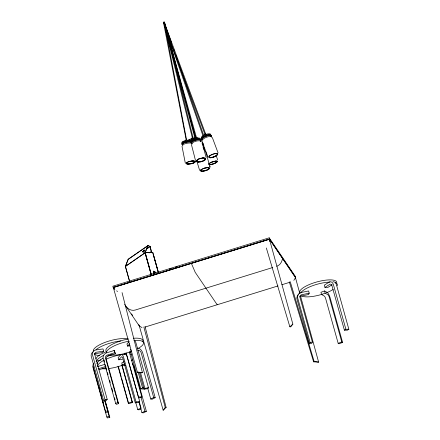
<?xml version="1.0" encoding="UTF-8"?>
<svg xmlns="http://www.w3.org/2000/svg" width="440" height="440" viewBox="0 0 440 440"><rect width="100%" height="100%" fill="white"/><g stroke="black" fill="none" stroke-linecap="round" stroke-linejoin="round"><path stroke-width="0.66" d="M269.197 237.837L269.55 239.113L295.581 277.519L295.229 276.249L269.197 237.837L112.794 286.231L114.296 289.173M114.846 289.3L113.273 287.579L269.511 239.261L269.357 241.516M182.012 146.339L185.306 163.053M151.36 275.028L145.145 252.758L147.912 245.548L150.161 246.477L151.299 251.416L150.106 246.439M282.513 258.451C282.057 261.784 280.071 265.249 276.705 266.294M191.439 144.595L195.525 160.578M217.63 304.227L217.399 304.678L216.7 304.04L195.201 272.311L191.395 263.423M194.7 138.43L195.795 138.028L195.338 138.402M163.916 23.683L164.758 23.287L195.602 138.089L195.102 138.38M309.216 293.183L301.466 294.784A2.596 2.409 25.4 0 0 299.866 297.027L312.389 342.029L311.757 343.365L309.469 343.827L310.101 342.496L297.55 297.534A4.994 4.642 25.4 0 1 301.142 292.49L308.6 290.972L309.216 293.183L308.583 294.52L300.834 296.115A2.596 2.409 25.4 0 0 299.833 296.752M202.048 137.247L202.719 136.334M164.456 23.414L163.977 22.231M139.326 325.996L163.163 410.229L165.215 407.347L143.847 326.981M269.495 239.365L292.859 324.115L290.769 326.887L289.85 326.783L266.349 247.99M146.157 249.299L150.161 246.477L146.168 249.178M189.073 140.184L189.371 140.079M93.055 351.962A4.994 4.378 41.3 0 0 91.201 356.169L103.758 401.132L105.028 399.685L92.477 354.723A4.994 4.378 41.3 0 1 95.865 349.976L103.004 348.92L103.62 351.137L102.35 352.583L94.93 353.694A2.596 2.272 41.3 0 0 94.413 353.92M103.62 351.137L96.201 352.248A2.596 2.272 41.3 0 0 94.694 354.365L107.217 399.361L105.947 400.807L103.758 401.132M129.113 341.555L126.968 343.926L127.584 346.137L130.004 345.791M127.584 346.137L129.712 343.789M135.273 402.864L136.059 401.99L123.508 357.033A4.994 1.986 81.9 0 0 120.736 354.75L118.157 357.594L118.778 359.805L121.462 356.868A2.596 1.029 81.9 0 1 122.694 357.885L135.273 402.864L138.903 402.341L139.695 401.473L127.138 356.51A4.994 1.986 81.9 0 0 125.532 354.019M139.486 372.735L144.078 389.191L144.87 388.322L148.5 387.805L135.949 342.843A4.994 1.986 81.9 0 0 134.09 340.247M148.5 387.805L147.714 388.674L144.078 389.191M122.056 292.611L142.379 372.394L141.889 372.928L137.379 372.196L113.355 287.656M289.311 281.842L313.605 361.84L314.094 361.306L318.632 362.142L300.548 296.175M293.843 280.335L295.52 277.64L269.511 239.261M205.733 134.068L205.304 133.892L204.837 134.382M163.163 410.229L166.133 407.451L145.024 326.464M289.85 326.783L292.848 324.11M129.234 351.819L141.785 396.781L140.646 397.689L138.628 397.854M163.889 23.529L164.654 23.326L164.34 23.546M182.809 142.016L183.31 141.653M186.764 139.689L186.032 139.562L185.939 139.876M150.095 246.56L147.901 245.674L128.222 259.358L125.466 266.447L129.674 281.507M142.852 251.559L144.54 250.388M142.786 251.642L144.469 250.47M149.094 252.951L151.299 251.416M147.912 245.548L145.035 252.764L152.779 252.406L158.455 272.734M344.399 330.182L345.873 329.257L333.317 284.3A4.994 3.328 89.9 0 0 329.131 282.128L324.33 285.153L324.945 287.364L329.945 284.245A2.596 1.727 89.9 0 1 331.81 285.208L344.399 330.182L347.38 330.182L348.854 329.252L336.303 284.295A4.994 3.328 89.9 0 0 332.888 281.798M332.161 284.702L327.927 287.359L324.945 287.364M130.515 351.978L140.805 388.845L142.56 387.932L143.825 388.064M124.141 361.719L121.776 362.934L122.397 365.145L125.411 365.481M122.397 365.145L124.757 363.935M147.62 387.838L150.744 399.031L153.703 397.513L155.194 397.678L142.643 352.721A4.994 2.778 62.8 0 0 138.413 348.288L137.192 348.156M155.194 397.678L152.24 399.195L150.744 399.031M138.996 402.166L141.939 412.698L144.892 411.18L146.382 411.345L133.832 366.388A4.994 2.778 62.8 0 0 132.374 363.786M146.382 411.345L143.429 412.863L141.939 412.698M164.06 22.198C164.852 21.89 162.404 22.429 164.203 22.099M186.532 139.717L165.352 28.111M192.968 137.258L192.83 137.115M135.707 402.325L137.726 409.563L141.048 408.111L139.211 401.528M141.125 408.909L138.908 409.877L137.726 409.563M164.126 23.425L164.758 23.287M192.231 137.225L192.538 137.17M192.44 137.197L192.016 137.363L192.368 137.368M98.186 368.825L105.925 366.41M98.863 369.82L105.985 367.598M324.561 290.95L320.942 292.286L321.563 294.498L324.33 296.082A2.596 0.682 69.7 0 1 325.589 298.326L338.168 343.327L338.982 343.783L342.595 342.447L330.044 297.49A4.994 1.32 69.7 0 0 327.217 292.452L324.561 290.95L325.177 293.161L327.949 294.745A2.596 0.682 69.7 0 1 329.202 296.984L341.781 341.985L342.595 342.447M321.563 294.498L325.177 293.161M338.168 343.327L341.781 341.985M186.115 139.601L163.455 22.27M166.535 32.01L166.221 32.225L177.48 72.534M205.244 134.904L206.272 134.541M96.976 363.445L97.345 363.33M128.276 403.095L132.066 401.907L132.501 402.495L128.706 403.684L128.276 403.095L117.981 366.229M169.488 269.093L171.43 268.494M175.312 267.333L177.254 266.69M113.118 287.397L269.522 239.03M113.151 287.48L269.55 239.113M272.773 267.509L135.196 310.057C131.89 311.097 128.37 309.326 126.28 306.768M145.057 327.052L278.009 285.934M281.919 284.724L289.74 282.304M114.114 350.526L106.667 352.831A4.994 4.763 -34.1 0 0 103.087 358.375L115.638 403.332L116.314 404.333L118.597 403.629L106.079 358.622A2.596 2.475 -34.1 0 1 107.668 356.153L115.407 353.738L114.114 350.526L115.407 353.738M114.73 352.737L106.992 355.157A2.596 2.475 -34.1 0 0 105.402 357.621L117.92 402.627L118.597 403.629M97.862 366.498L104.687 364.386M115.638 403.332L117.92 402.627M106.832 417.005L109.109 416.295L109.786 417.296L107.509 418L106.832 417.005L93.049 367.637A4.994 4.774 -2.2 0 1 93.016 366.482M191.466 138.87L194.623 138.309M184.943 140.971L185.966 140.701M101.068 359.997L96.657 361.136A4.994 4.774 -2.2 0 0 96.085 361.323M107.338 412.148L105.6 412.594L105.556 411.417L107.872 410.817L105.116 400.945M192.506 137.132L192.808 137.066M310.101 342.496L312.389 342.029M166.573 32.236L166.254 32.247M192.638 137.143L192.946 137.055M105.028 399.685L107.217 399.361M118.778 359.805L122.408 359.288M136.059 401.99L139.695 401.473M187.038 140.498L188.122 140.569M141.785 396.781L138.418 397.056L126.049 352.759M152.779 252.406L145.035 252.764L151.25 275.033M153.962 256.57L158.488 272.784M197.054 138.38L198.006 138.342M345.873 329.257L348.854 329.252M137.385 372.191L142.379 372.394M313.605 361.84L318.626 362.148M140.805 388.845L143.33 389.103M165.215 407.347L166.133 407.451M195.008 138.38L164.175 24.184M137.775 350.361L139.233 350.548A2.596 1.441 62.8 0 1 141.114 352.517L153.703 397.513M192.902 137.115L171.198 49.302M142.016 327.608L139.282 325.958L124.636 304.425M189.833 140.426L190.41 140.591M147.901 245.674L128.112 259.281L125.356 266.453L129.597 281.562M145.145 252.758L125.356 266.453L145.222 252.703L151.443 274.973M116.611 290.824L117.546 291.495M167.651 33.935L204.924 134.283M195.613 138.127L194.843 138.325M212.311 137.484L218.07 152.884M207.917 156.882L202.323 142.23M199.645 170.385L197.087 162.003M131.549 313.885L132.699 315.579M205.541 151.195L209.919 166.612M164.813 23.997L205.634 133.964L204.892 134.255M164.786 26.219L166.221 30.079M216.26 155.744L217.674 159.973M164.879 23.975L171.198 42.114M173.679 49.236L174.13 50.534M175.483 54.417L203.907 136.032M203.159 136.307L167.519 33.968L196.686 138.375M290.235 281.705L314.094 361.306M309.469 343.827L296.918 298.87A4.994 4.642 25.4 0 1 298.43 294.805M177.848 73.854L178.767 77.16M180.059 81.785L180.615 83.765M188.177 110.858L188.914 113.504M189.282 114.824L191.131 121.429M191.499 122.755L195.927 138.611M152.702 252.461L158.373 272.789M138.853 324.687L139.183 325.892M140.437 372.455L144.87 388.322M138.133 372.064L142.56 387.932M130.587 349.267L131.203 351.478M141.031 397.353L144.892 411.18M124.784 353.199L125.153 354.519M121.979 364.81L132.501 402.495M121.776 365.041L132.066 401.907M118.371 366.658L121.138 376.58M121.506 377.9L123.354 384.511M123.723 385.836L125.571 392.447M125.939 393.767L128.706 403.684M103.95 360.036L104.5 362.016M105.237 364.661L105.793 366.647M106.161 367.966L106.717 369.952M107.454 372.598L108.009 374.577M109.67 380.529L110.226 382.514M111.887 388.465L112.811 391.771M114.472 397.722L115.022 399.702M105.193 400.834L109.786 417.296M104.979 401.462L109.109 416.295M96.432 378.329L96.987 380.314M97.356 381.634L97.906 383.62M98.648 386.265L99.198 388.245M100.859 394.196L101.415 396.182M103.076 402.132L103.631 404.118M105.556 411.417L93 366.459A4.994 4.774 -2.2 0 1 93.467 363.638M295.488 277.706L299.822 293.541M202.197 142.698L206.135 157.564M164.428 22.022L165.754 27.346M167.899 35.998L168.889 39.99M165.479 29.552L166.139 32.214M166.469 33.545L192.214 137.346M154.115 271.398L154.528 273.35M153.665 271.024L154.226 273.68M202.246 141.944L202.142 141.334M209.957 166.881L209.99 167.173M209.891 166.463L209.979 167.024M107.872 410.817L107.916 411.994M144.133 251.224A1.216 0.363 -55 0 1 142.989 252.038A1.216 0.363 -55 0 1 143.996 250.322A1.216 0.363 -55 0 1 144.287 250.96M93.363 350.977A19.184 5.511 -15.6 0 1 106.057 342.007A19.184 5.511 -15.6 0 1 127.364 338.872M99.556 355.536A19.184 5.511 -15.6 0 1 94.276 353.859M95.931 349.805A19.184 5.511 -15.6 0 1 102.317 345.978L104.429 345.07A19.184 5.511 -15.6 0 1 120.824 340.94M300.179 293.161A19.184 5.511 -15.6 0 1 316.437 282.057A19.184 5.511 -15.6 0 1 336.76 282.755M335.209 282.639A19.184 5.511 -15.6 0 1 337.139 285.769M333.168 289.465A19.184 5.511 -15.6 0 1 326.486 292.743M321.855 294.355A19.184 5.511 -15.6 0 1 301.499 295.911M301.12 292.341A19.184 5.511 -15.6 0 1 306.196 288.541L308.072 287.59A19.184 5.511 -15.6 0 1 329.989 282.095M95.937 358.798A19.184 5.511 -15.6 0 1 106.491 351.62M96.553 361.014A19.184 5.511 -15.6 0 1 100.122 357.363L101.695 356.395A19.184 5.511 -15.6 0 1 103.499 355.438M133.452 338.267A19.184 5.511 -15.6 0 1 142.852 341.341M106.134 351.197A19.184 5.511 -15.6 0 1 128.364 338.965M134.068 340.483A19.184 5.511 -15.6 0 1 138.688 348.128M131.747 351.362A19.184 5.511 -15.6 0 1 110.82 355.047M106.486 352.732A19.184 5.511 -15.6 0 1 108.548 349.327L109.802 348.365A19.184 5.511 -15.6 0 1 128.986 341.176M124.366 354.233A4.994 1.986 81.9 0 1 125.279 353.914M94.276 372.042A4.994 4.763 -34.1 0 1 94.243 370.876M97.108 363.429A19.184 5.511 -15.6 0 1 103.032 358.209M107.718 356.054A19.184 5.511 -15.6 0 1 111.139 354.811M129.756 351.934A19.184 5.511 -15.6 0 1 130.741 352.083M132.644 359.87A19.184 5.511 -15.6 0 1 131.389 360.827M122.936 365.03A19.184 5.511 -15.6 0 1 108.202 368.616M105.584 368.808A19.184 5.511 -15.6 0 1 102.009 368.715M97.675 366.405A19.184 5.511 -15.6 0 1 99.737 362.995L100.991 362.038A19.184 5.511 -15.6 0 1 104.258 360.107M106.211 359.167A19.184 5.511 -15.6 0 1 121.93 354.547M123.068 354.382A19.184 5.511 -15.6 0 1 124.724 354.195M130.372 354.151A19.184 5.511 -15.6 0 1 131.357 354.293M181.841 142.84A4.989 1.397 -10.8 0 1 185.829 140.498A4.989 1.397 -10.8 0 1 191.51 140.651M181.968 143.423A4.989 1.397 -10.8 0 1 186.01 141.438A4.989 1.397 -10.8 0 1 191.306 141.306M182.298 144.502A5.192 1.452 -10.8 0 1 184.19 142.302A5.192 1.452 -10.8 0 1 190.845 141.433M182.936 145.899A4.796 1.342 -10.8 0 1 185.229 143.688A4.796 1.342 -10.8 0 1 191.494 143.248M182.727 144.766A4.791 1.342 -10.8 0 1 185.014 142.555A4.791 1.342 -10.8 0 1 191.274 142.12M182.479 144.447A4.989 1.397 -10.8 0 1 184.299 142.329A4.989 1.397 -10.8 0 1 190.691 141.493M182.551 144.826A4.989 1.397 -10.8 0 1 184.371 142.709A4.989 1.397 -10.8 0 1 190.762 141.873M190.999 161.051A4.389 1.227 -10.8 0 1 194.782 161.959A4.389 1.227 -10.8 0 1 188.788 163.818A4.389 1.227 -10.8 0 1 187.088 162.267M188.799 161.552A4.389 1.227 -10.8 0 1 189.877 161.266M191.163 142.071A4.989 1.837 -15 0 1 196.306 139.123A4.989 1.837 -15 0 1 200.827 140.085M191.576 143.347A5.192 1.909 -15 0 1 195.756 139.552A5.192 1.909 -15 0 1 200.865 140.971M191.01 141.647A4.989 1.837 -15 0 1 196.064 138.221A4.989 1.837 -15 0 1 200.343 139.733M191.923 144.276A4.791 1.76 -15 0 1 196.169 141.136A4.791 1.76 -15 0 1 201.119 141.922M192.022 143.561A4.791 1.76 -15 0 1 195.278 140.228A4.791 1.76 -15 0 1 200.827 140.844M191.752 143.275A4.989 1.837 -15 0 1 195.14 139.805A4.989 1.837 -15 0 1 200.926 140.448M191.851 143.632A4.989 1.837 -15 0 1 195.866 139.986A4.989 1.837 -15 0 1 200.778 141.345M204.847 158.202A4.389 1.612 -15 0 1 202.917 160.875A4.389 1.612 -15 0 1 197.214 161.43A4.389 1.612 -15 0 1 199.144 158.763M202.395 157.927A4.389 1.612 -15 0 1 204.226 157.982M202.268 144.546A5.192 1.238 -19.2 0 1 203.148 144.012M202.296 144.155A4.989 1.188 -19.2 0 1 203.143 143.644M201.977 143.242A4.989 1.188 -19.2 0 1 202.823 142.725M209.171 163.455A4.796 1.144 -19.2 0 1 215.831 161.073A4.796 1.144 -19.2 0 1 216.04 162.784A4.796 1.144 -19.2 0 1 209.347 164.868M203.088 145.97A4.791 1.144 -19.2 0 1 203.902 145.475M202.703 144.87A4.791 1.144 -19.2 0 1 203.517 144.375M202.549 144.892A4.989 1.188 -19.2 0 1 203.396 144.375M202.422 144.524A4.989 1.188 -19.2 0 1 203.269 144.012M208.731 164.197A4.389 1.045 -19.2 0 1 214.665 161.376A4.389 1.045 -19.2 0 1 215.765 162.8A4.389 1.045 -19.2 0 1 209.077 164.648M216.904 161.255A4.389 1.045 -19.2 0 1 214 163.438A4.389 1.045 -19.2 0 1 209.011 164.461M208.665 164.016A4.389 1.045 -19.2 0 1 208.912 163.653M211.09 162.327A4.389 1.045 -19.2 0 1 212.13 161.904M213.213 161.541A4.389 1.045 -19.2 0 1 214.269 161.26M215.226 161.084A4.389 1.045 -19.2 0 1 216.59 161.084M188.326 140.63A4.989 1.073 -13.9 0 1 192.99 138.254A4.989 1.073 -13.9 0 1 197.94 138.303M190.3 140.135A4.989 1.073 -13.9 0 1 193.859 139.057M190.273 140.508A5.192 1.111 -13.9 0 1 192.66 139.706M190.394 140.514A4.989 1.073 -13.9 0 1 192.687 139.744M196.631 161.623A4.796 1.029 -13.9 0 1 195.564 161.744M196.774 161.507A4.389 0.941 -13.9 0 1 194.992 161.634M196.73 161.315A4.389 0.941 -13.9 0 1 195.751 161.425M202.741 139.678A5.192 1.672 -20.4 0 1 205.524 135.867A5.192 1.672 -20.4 0 1 211.079 136.362M201.751 138.193A4.989 1.606 -20.4 0 1 205.711 134.453A4.989 1.606 -20.4 0 1 210.441 135.157M201.691 138.787A4.989 1.606 -20.4 0 1 205.431 135.564A4.989 1.606 -20.4 0 1 210.941 135.108M202.527 140.487A4.796 1.546 -20.4 0 1 206.712 137.175A4.796 1.546 -20.4 0 1 211.492 137.357M202.51 139.706A4.791 1.546 -20.4 0 1 205.728 136.329A4.791 1.546 -20.4 0 1 211.09 136.296M202.208 139.436A4.989 1.606 -20.4 0 1 206.173 135.691A4.989 1.606 -20.4 0 1 210.898 136.4M202.34 139.788A4.989 1.606 -20.4 0 1 206.305 136.048A4.989 1.606 -20.4 0 1 211.03 136.752M214.549 153.604A4.389 1.413 -20.4 0 1 217.102 154.671A4.389 1.413 -20.4 0 1 211.833 157.322A4.389 1.413 -20.4 0 1 209.281 156.255M209.764 155.749A4.389 1.413 -20.4 0 1 210.48 155.221M203.896 148.297A4.989 1.435 -15.6 0 1 204.331 148.94M203.467 148.434A5.192 1.491 -15.6 0 1 204.347 149.727A4.791 1.375 -15.6 0 0 203.929 149.1M202.961 147.219A4.989 1.435 -15.6 0 1 204.078 148.016M204.243 150.205A4.796 1.381 -15.6 0 1 204.661 150.827M204.001 148.665A4.989 1.435 -15.6 0 1 204.435 149.309M203.423 148.88A4.989 1.435 -15.6 0 1 204.27 150.123M206.349 167.69A4.389 1.26 -15.6 0 1 209 168.575A4.389 1.26 -15.6 0 1 204.177 170.753A4.389 1.26 -15.6 0 1 200.679 170.247M200.921 169.851A4.389 1.26 -15.6 0 1 201.427 169.422M204.16 168.19A4.389 1.26 -15.6 0 1 205.266 167.893M153.406 272.052A1.034 0.764 55.2 0 0 154.737 273.185A1.034 0.764 55.2 0 0 154.66 271.574A1.034 0.764 55.2 0 0 153.406 272.052M153.483 271.997A1.034 0.764 55.2 0 0 154.814 273.13A1.034 0.764 55.2 0 0 154.743 271.519A1.034 0.764 55.2 0 0 153.483 271.997M143.446 251.845A1.216 0.363 -55 0 0 144.364 250.113A1.216 0.363 -55 0 0 143.088 251.262A1.216 0.363 -55 0 0 143.446 251.845M187.941 164.148A4.796 1.342 -10.8 0 0 195.355 161.849A4.796 1.342 -10.8 0 0 188.667 161.662A4.796 1.342 -10.8 0 0 187.941 164.148M188.177 164.01A4.389 1.227 -10.8 0 0 194.953 161.909A4.389 1.227 -10.8 0 0 188.837 161.739A4.389 1.227 -10.8 0 0 188.177 164.01M198.501 162.102A4.791 1.76 -15 0 0 205.716 159.044A4.791 1.76 -15 0 0 199.018 158.846A4.791 1.76 -15 0 0 198.501 162.102M198.721 161.926A4.389 1.612 -15 0 0 205.326 159.126A4.389 1.612 -15 0 0 199.194 158.939A4.389 1.612 -15 0 0 198.721 161.926M210.716 157.828A4.796 1.546 -20.4 0 0 217.773 154.281A4.796 1.546 -20.4 0 0 211.282 154.82A4.796 1.546 -20.4 0 0 210.716 157.828M210.931 157.641A4.389 1.413 -20.4 0 0 217.388 154.396A4.389 1.413 -20.4 0 0 211.448 154.886A4.389 1.413 -20.4 0 0 210.931 157.641M202.301 171.314A4.796 1.381 -15.6 0 0 209.572 168.416A4.796 1.381 -15.6 0 0 202.989 168.674A4.796 1.381 -15.6 0 0 202.301 171.314M202.527 171.155A4.389 1.26 -15.6 0 0 209.176 168.504A4.389 1.26 -15.6 0 0 203.159 168.746A4.389 1.26 -15.6 0 0 202.527 171.155"/></g></svg>
